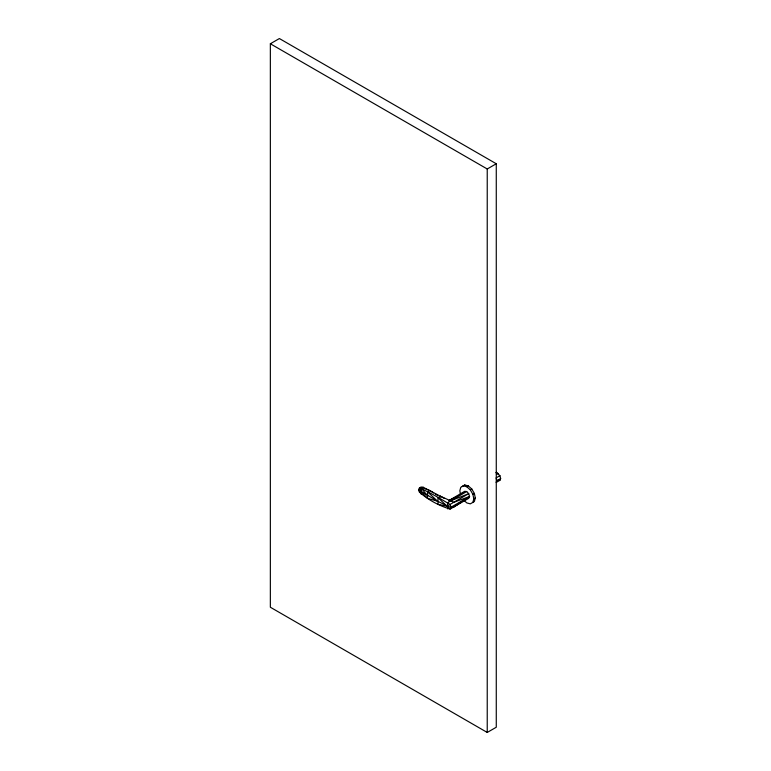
<?xml version="1.0" encoding="UTF-8"?>
<svg xmlns="http://www.w3.org/2000/svg" width="771" height="771" viewBox="0 0 771 771"><rect width="100%" height="100%" fill="white"/><g stroke="black" fill="none" stroke-linecap="round" stroke-linejoin="round"><path stroke-width="1.16" d="M440.443 497.208L440.453 496.245L423.115 487.224L420.879 487.233L419.414 488.082L418.865 489.797L419.414 492.062C427.944 499.772 439.181 505.815 450.1 509.072L468.72 498.345L469.558 496.495L468.72 493.671L466.696 491.532L464.672 491.329L449.599 500.167M423.115 487.224L421.351 488.245L421.351 494.346L418.865 489.797M419.414 492.062L419.414 488.082C429.91 492.235 440.222 498.741 450.1 504.446L451.054 507.183L450.1 509.072L437.986 497.661L440.453 496.245L453.849 502.287L469.558 496.495L453.849 506.913L460.769 502.191M437.986 497.661L437.986 504.253L451.054 507.183L469.558 496.495M447.806 508.937L447.363 505.998L437.552 501.208L427.548 498.317L427.548 491.821L429.804 490.52L433.668 492.948M472.874 502.384L473.808 498.885L472.874 494.317L470.31 489.884L466.821 486.79L463.323 485.846L460.769 487.33L459.834 490.819L460.528 494.25M463.323 485.846L464.817 484.988L468.315 485.923L471.804 489.016L474.367 493.45L475.302 498.027L474.367 501.516L470.31 503.858L466.821 502.923L463.323 499.83M499.916 475.688L496.167 477.847L496.765 480.786L496.167 482.473L499.916 480.314L500.649 478.55L499.916 475.688L496.322 472.199M270.351 43.764L279.391 38.55L496.273 163.76L496.273 727.236L487.233 732.45L270.351 607.24L270.351 43.764L487.233 168.984L496.273 163.76M462.263 486.462L464.817 484.988M466.821 486.79L468.315 485.923M496.457 474.473L498.162 473.49L495.917 472.71M470.31 489.884L471.804 489.016M472.874 494.317L474.367 493.45M496.765 480.786L500.649 478.55M473.808 498.885L475.302 498.027M448.597 500.755L466.696 491.532L447.806 502.567L447.363 505.998L468.72 493.671L451.218 500.591L449.474 500.707M449.609 500.254L455.709 497.228M498.162 479.851L499.916 480.314M420.879 487.233L429.804 490.52M440.453 496.245L444.52 498.5M419.318 490.289L437.552 501.208L427.548 491.821M435.605 494.163L437.543 495.377M427.548 498.317L421.226 491.657L419.414 488.082M421.351 488.245L427.115 495.319M487.233 168.984L487.233 732.45"/></g></svg>
